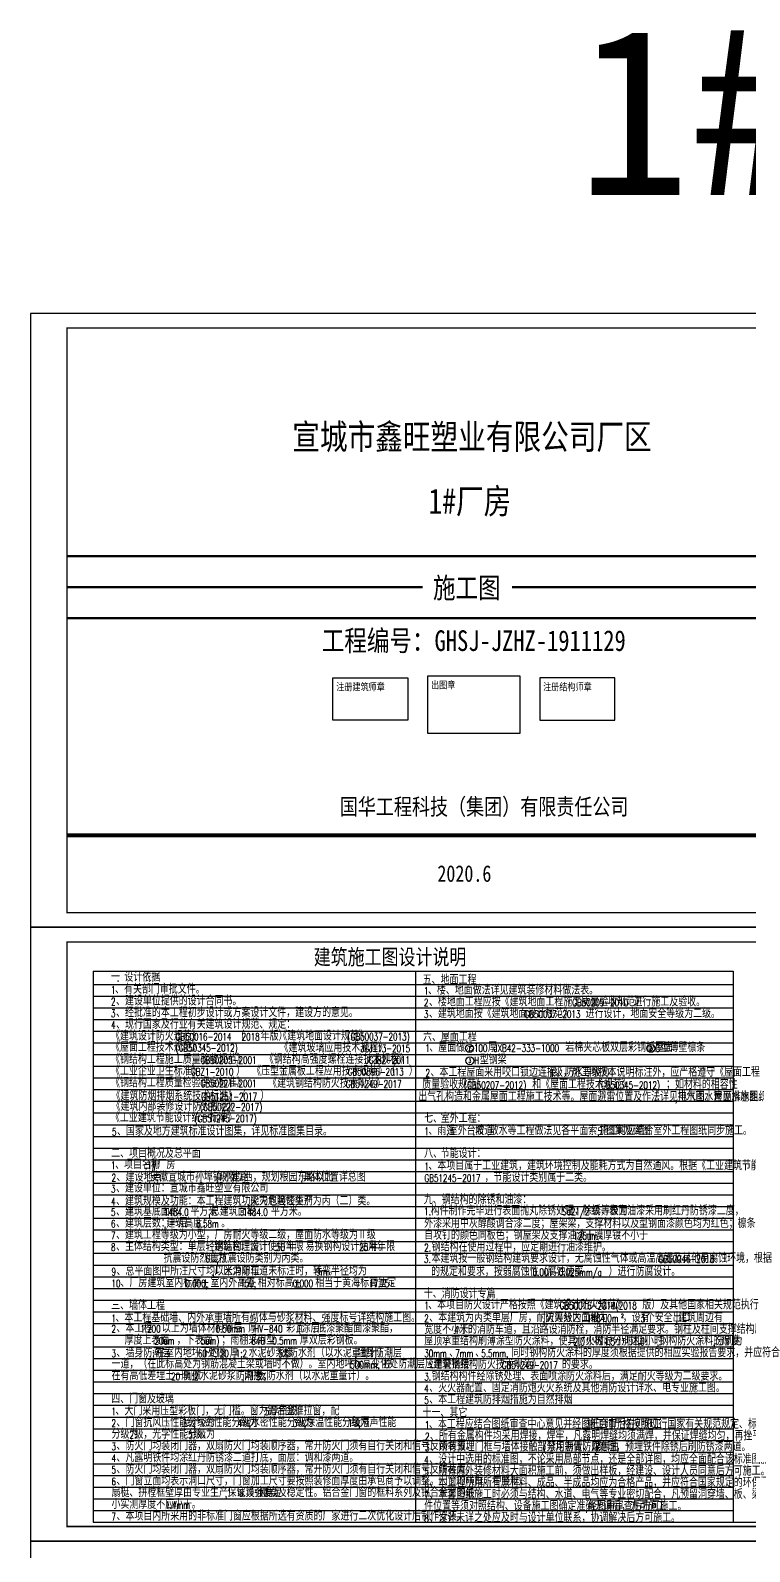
# Model space of a CAD drawing. Extents: x -21908402 to 2004492, y 83987 to 5079726.
# Drawn here: x 1811392 to 1860591, y 398275 to 502348 of the extents above; entities that cross this region are included whole.
import ezdxf
from ezdxf.enums import TextEntityAlignment as Align

# ---------------------------------------------------------------- set-up
doc = ezdxf.new("R2010")
doc.units = 0
doc.header["$LTSCALE"] = 1000
doc.layers.get('0').update_dxf_attribs({"linetype": 'CONTINUOUS'})
for name, color, linetype in [('PUB_TEXT', 7, 'CONTINUOUS'), ('PUB_TITLE', 4, 'CONTINUOUS'), ('TEXT', 7, 'CONTINUOUS'), ('TITLE', 4, 'CONTINUOUS')]:
    doc.layers.add(name, color=color, linetype=linetype)
doc.styles.add('-黑体', font='simhei.ttf', dxfattribs={"width": 0.8})
doc.styles.add('_TCH_DIM', font='SIMPLEX', dxfattribs={"bigfont": 'GBCBIG'})
doc.styles.add('_TCH_DYN', font='')
doc.styles.add('STYLE3', font='', dxfattribs={"width": 0.8})
doc.styles.add('宋体', font='')
doc.styles.get('_TCH_DYN').set_extended_font_data('SimSun')
doc.styles.get('STYLE3').set_extended_font_data('SimSun')
doc.styles.get('宋体').set_extended_font_data('SimSun')

msp = doc.modelspace()

# ---------------------------------------------------------------- linework, layer by layer
for p, q in [((1815682.9, 437981.3), (1859464.6, 437981.3)), ((1815682.9, 437981.3), (1815682.9, 400281.3)), ((1859464.6, 437981.3), (1859464.6, 400281.3)), ((1815682.9, 400281.3), (1859260.5, 400281.3)), ((1815682.9, 400281.3), (1880221, 400281.3))]:
    msp.add_line(p, q)
at = {"color": 250}
for p, q in [((1815682.9, 437081.3), (1859464.6, 437081.3)), ((1815682.9, 436281.3), (1859464.6, 436281.3)), ((1815682.9, 435481.3), (1859464.6, 435481.3)), ((1815682.9, 434681.3), (1859464.6, 434681.3)), ((1815682.9, 433881.3), (1859464.6, 433881.3)), ((1815682.9, 433081.3), (1859464.6, 433081.3)), ((1815682.9, 432281.3), (1859464.6, 432281.3)), ((1815682.9, 431481.3), (1859464.6, 431481.3)), ((1815682.9, 430681.3), (1859464.6, 430681.3)), ((1815682.9, 429881.3), (1859464.6, 429881.3)), ((1815682.9, 429081.3), (1859464.6, 429081.3)), ((1815682.9, 428281.3), (1859464.6, 428281.3)), ((1815682.9, 427481.3), (1859464.6, 427481.3)), ((1815682.9, 426681.3), (1859464.6, 426681.3)), ((1815682.9, 425881.3), (1859464.6, 425881.3)), ((1815682.9, 425081.3), (1859464.6, 425081.3)), ((1815682.9, 424281.3), (1859464.6, 424281.3)), ((1815682.9, 423481.3), (1859464.6, 423481.3)), ((1815682.9, 422681.3), (1859464.6, 422681.3)), ((1815682.9, 421881.3), (1859464.6, 421881.3)), ((1815682.9, 421081.3), (1859464.6, 421081.3)), ((1815682.9, 420281.3), (1859464.6, 420281.3)), ((1815682.9, 419481.3), (1859464.6, 419481.3)), ((1815682.9, 418681.3), (1859464.6, 418681.3)), ((1815682.9, 417881.3), (1859464.6, 417881.3)), ((1815682.9, 417081.3), (1859464.6, 417081.3)), ((1815682.9, 416281.3), (1859464.6, 416281.3)), ((1815682.9, 415481.3), (1859464.6, 415481.3)), ((1815682.9, 414681.3), (1859464.6, 414681.3)), ((1815682.9, 413881.3), (1859464.6, 413881.3)), ((1815682.9, 413081.3), (1859464.6, 413081.3)), ((1815682.9, 412281.3), (1859464.6, 412281.3)), ((1815682.9, 411481.3), (1859464.6, 411481.3)), ((1815682.9, 410681.3), (1859464.6, 410681.3)), ((1815682.9, 409881.3), (1859464.6, 409881.3)), ((1815682.9, 409081.3), (1859464.6, 409081.3)), ((1815682.9, 408281.3), (1859464.6, 408281.3)), ((1815682.9, 407481.3), (1859464.6, 407481.3)), ((1815682.9, 406681.3), (1859464.6, 406681.3)), ((1815682.9, 405881.3), (1859464.6, 405881.3)), ((1815682.9, 405081.3), (1859464.6, 405081.3)), ((1815682.9, 404281.3), (1859464.6, 404281.3)), ((1815682.9, 403481.3), (1859464.6, 403481.3)), ((1815682.9, 402681.3), (1859464.6, 402681.3)), ((1815682.9, 401881.3), (1859464.6, 401881.3)), ((1815682.9, 401081.3), (1859464.6, 401081.3))]:
    msp.add_line(p, q, dxfattribs=at)
for points in [[(1832082.9, 458064), (1837218.2, 458064), (1837218.2, 455157.5), (1832082.9, 455157.5)], [(1838569.3, 458189.6), (1844885.1, 458189.6), (1844885.1, 454247.9), (1838569.3, 454247.9)], [(1851371.5, 458064), (1846236.3, 458064), (1846236.3, 455157.5), (1851371.5, 455157.5)]]:
    msp.add_lwpolyline(points, close=True, dxfattribs=at)
at = {"layer": 'PUB_TEXT'}
msp.add_line((1837735.5, 437981.3), (1837735.5, 400281.3), dxfattribs=at)
for centre in [(1841432.2, 432702.9), (1853840, 432702.9), (1841455.2, 431857.7)]:
    msp.add_circle(centre, 270, dxfattribs=at)
at = {"layer": 'PUB_TITLE'}
for points in [[(1811391.5, 440987.2), (1870791.5, 440987.2), (1870791.5, 482987.2), (1811391.5, 482987.2)], [(1811391.5, 398987.2), (1885691.5, 398987.2), (1885691.5, 440987.2), (1811391.5, 440987.2)], [(1811391.5, 335987.2), (1900491.5, 335987.2), (1900491.5, 398987.2), (1811391.5, 398987.2)]]:
    msp.add_lwpolyline(points, close=True, dxfattribs=at)
at = {"layer": 'PUB_TITLE', "const_width": 100}
for points in [[(1813891.5, 441987.2), (1869791.5, 441987.2), (1869791.5, 481987.2), (1813891.5, 481987.2)], [(1813891.5, 399987.2), (1884691.5, 399987.2), (1884691.5, 439987.2), (1813891.5, 439987.2)]]:
    msp.add_lwpolyline(points, close=True, dxfattribs=at)
at = {"layer": 'TITLE'}
for points, const_width in [([(1813891.5, 466380.3), (1869791.5, 466380.3)], 141.4), ([(1813891.5, 464259), (1838233.5, 464259)], 141.4), ([(1844347.9, 464259), (1869791.5, 464259)], 141.4), ([(1813891.5, 462137.7), (1869791.5, 462137.7)], 141.4), ([(1813891.5, 447272.3), (1869791.5, 447272.3)], 282.8)]:
    msp.add_lwpolyline(points, dxfattribs=dict(at, const_width=const_width))

# ---------------------------------------------------------------- texts
at = {"layer": 'PUB_TEXT'}
for s, height, style, p in [('1#', 11392.41, '_TCH_DYN', (1848790.8, 491095.4)), ('一', 612.8, '_TCH_DIM', (1816911, 437276.5)), ('、有关部门审批文件。', 612.77, '_TCH_DIM', (1817181.5, 436444.2)), ('设计依据', 612.77, '_TCH_DIM', (1817816.6, 437276.5)), ('五、地面工程', 612.77, '_TCH_DIM', (1838228, 437081.3)), ('、建设单位提供的设计合同书。', 612.766, '_TCH_DIM', (1817250.1, 435644.2)), ('、楼、地面做法详见建筑装修材料做法表。', 612.766, '_TCH_DIM', (1838588.3, 436381.8)), ('、楼地面工程应按《建筑地面工程施工质量验收规范》', 612.766, '_TCH_DIM', (1838656.9, 435581.8)), ('进行施工及验收。', 612.77, '_TCH_DIM', (1852644, 435581.8)), ('、经批准的本工程初步设计或方案设计文件，建设方的意见。', 612.766, '_TCH_DIM', (1817250.1, 434844.2)), ('、建筑地面按《建筑地面设计规范》', 612.766, '_TCH_DIM', (1838656.9, 434781.8)), ('进行设计，地面安全等级为二级。', 612.766, '_TCH_DIM', (1849375.9, 434781.8)), ('、现行国家及行业有关建筑设计规范、规定：', 612.766, '_TCH_DIM', (1817250.1, 434044.2)), ('《建筑设计防火规范》', 612.77, '_TCH_DIM', (1816907.2, 433244.2)), ('《屋面工程技术规范》', 612.77, '_TCH_DIM', (1816907.2, 432477.3)), ('（', 612.8, '_TCH_DIM', (1825432.3, 433244.2)), ('年版）', 612.77, '_TCH_DIM', (1827143.7, 433244.2)), ('《建筑地面设计规范》', 612.77, '_TCH_DIM', (1828347.2, 433249)), ('《建筑玻璃应用技术规程》', 612.766, '_TCH_DIM', (1828439, 432444.2)), ('六、屋面工程', 612.77, '_TCH_DIM', (1838249.8, 433187.6)), ('、屋面做法：', 612.77, '_TCH_DIM', (1838681.2, 432462.9)), ('厚', 612.8, '_TCH_DIM', (1842692.2, 432462.9)), ('岩棉夹芯板双层彩钢板屋面', 612.766, '_TCH_DIM', (1847986.5, 432462.9)), ('型薄壁檩条', 612.77, '_TCH_DIM', (1854500, 432462.9)), ('《钢结构工程施工质量验收规范》', 612.766, '_TCH_DIM', (1816907.2, 431644.2)), ('《钢结构高强度螺栓连接技术规程》', 612.766, '_TCH_DIM', (1827428.3, 431650.5)), ('型钢梁', 612.77, '_TCH_DIM', (1842132.3, 431617.7)), ('《工业企业卫生标准》', 612.77, '_TCH_DIM', (1816907.2, 430844.2)), ('（', 612.8, '_TCH_DIM', (1821969.5, 430844.2)), ('）', 612.8, '_TCH_DIM', (1825463.7, 430844.2)), ('《压型金属板工程应用技术规范》（', 612.766, '_TCH_DIM', (1826562.8, 430844.2)), ('）', 612.8, '_TCH_DIM', (1837281.9, 430844.2)), ('、本工程屋面采用咬口锁边连接。防水等级为', 612.766, '_TCH_DIM', (1838762.7, 430765.1)), ('级，施工除按本说明标注外，应严格遵守《屋面工程', 612.766, '_TCH_DIM', (1847207.2, 430765.1)), ('《钢结构工程质量检验评定标准》', 612.766, '_TCH_DIM', (1816907.2, 430044.2)), ('《建筑防烟排烟系统技术标准》（', 612.766, '_TCH_DIM', (1816942.4, 429145.7)), ('）', 612.8, '_TCH_DIM', (1827115.8, 429145.7)), ('《建筑钢结构防火技术规范》', 612.766, '_TCH_DIM', (1827652.2, 430011.4)), ('质量验收规范》', 612.77, '_TCH_DIM', (1838196.8, 429929.4)), ('和《屋面工程技术规范》', 612.766, '_TCH_DIM', (1845719.2, 429929.4)), ('；如材料的相容性', 612.77, '_TCH_DIM', (1854875.7, 429929.4)), ('《建筑内部装修设计防火规范》', 612.766, '_TCH_DIM', (1816948.2, 428436.6)), ('出气孔构造和金属屋面工程施工技术等。屋面避雷位置及作法详见电气图。屋面排水组织见屋面图', 612.766, '_TCH_DIM', (1837923.5, 429083)), ('排水雨水管见水施图。', 612.77, '_TCH_DIM', (1855660.9, 429083)), ('《工业建筑节能设计统一标准》', 612.766, '_TCH_DIM', (1816898.5, 427653.3)), ('七、', 612.77, '_TCH_DIM', (1838323.2, 427608.6)), ('室外工程：', 612.77, '_TCH_DIM', (1839465.9, 427608.6)), ('、国家及地方建筑标准设计图集，详见标准图集目录。', 612.766, '_TCH_DIM', (1817315.5, 426734)), ('、雨篷', 612.77, '_TCH_DIM', (1838620.4, 426773)), ('室外台阶', 612.77, '_TCH_DIM', (1840017.4, 426773)), ('坡道', 612.77, '_TCH_DIM', (1841822.8, 426773)), ('散水等工程做法见各平面索引图集及详图', 612.766, '_TCH_DIM', (1842811.3, 426773)), ('施工时应结合室外工程图纸同步施工。', 612.766, '_TCH_DIM', (1850335.9, 426773)), ('二、项目概况及总平面', 612.77, '_TCH_DIM', (1816918.1, 425214)), ('八、', 612.77, '_TCH_DIM', (1838323.2, 425208.6)), ('节能设计：', 612.77, '_TCH_DIM', (1839465.9, 425208.6)), ('、项目名称', 612.77, '_TCH_DIM', (1817186.2, 424447.1)), ('厂房', 612.77, '_TCH_DIM', (1820085.9, 424447.1)), ('、本项目属于工业建筑，建筑环境控制及能耗方式为自然通风。根据《工业建筑节能设计统一标准》', 612.766, '_TCH_DIM', (1838620.4, 424373)), ('、建设地点', 612.77, '_TCH_DIM', (1817285.6, 423597.8)), ('安徽宣城市孙埠镇孙建路', 612.766, '_TCH_DIM', (1819585.3, 423597.8)), ('现状', 612.77, '_TCH_DIM', (1824318.9, 423597.8)), ('以西，规划粮园东路以北', 612.766, '_TCH_DIM', (1825376, 423597.8)), ('具体位置详总图', 612.77, '_TCH_DIM', (1830041, 423597.8)), ('，节能设计类别属于二类。', 612.766, '_TCH_DIM', (1842460.4, 423573)), ('、建设单位：宣城市鑫旺塑业有限公司', 612.766, '_TCH_DIM', (1817250.1, 422844.2)), ('、建筑规模及功能：本工程建筑功能为包装袋生产', 612.766, '_TCH_DIM', (1817250.1, 421962.6)), ('火灾危险性类别为丙（二）类。', 612.766, '_TCH_DIM', (1826408.7, 421962.6)), ('九、钢结构的除锈和油漆：', 612.766, '_TCH_DIM', (1838306.3, 422048.6)), ('、建筑基底面积：', 612.77, '_TCH_DIM', (1817250.1, 421244.2)), ('平方米', 612.77, '_TCH_DIM', (1822335.3, 421244.2)), ('总建筑面积', 612.77, '_TCH_DIM', (1823732.3, 421244.2)), ('平方米。', 612.77, '_TCH_DIM', (1827849.1, 421244.2)), ('构件制作完毕进行表面抛丸除锈处理，除锈等级为', 612.766, '_TCH_DIM', (1838775, 421282.5)), ('级，表面油漆采用刷红丹防锈漆二度，', 612.766, '_TCH_DIM', (1849767.9, 421282.5)), ('、建筑层数：一层', 612.77, '_TCH_DIM', (1817250.1, 420444.2)), ('建筑高度：', 612.77, '_TCH_DIM', (1820689.6, 420444.2)), ('。', 612.8, '_TCH_DIM', (1824446.4, 420444.2)), ('外漆采用中灰醇酸调合漆二度；屋架梁，支撑材料以及型钢面漆颜色均为红色；檩条采用热镀锌。', 612.766, '_TCH_DIM', (1838329.2, 420419.4)), ('、建筑工程等级为小型，厂房耐火等级二级，屋面防水等级为Ⅱ级', 612.766, '_TCH_DIM', (1817250.1, 419644.2)), ('、主体结构类型：单层轻钢结构厂房', 612.766, '_TCH_DIM', (1817250.1, 418844.2)), ('建筑合理设计使用年限', 612.77, '_TCH_DIM', (1823957.7, 418844.2)), ('年，易换钢构设计使用年限', 612.766, '_TCH_DIM', (1828985.6, 418844.2)), ('年。', 612.77, '_TCH_DIM', (1834573.5, 418844.2)), ('自攻钉的颜色同板色；钢屋架及支撑油漆干膜厚镀不小于', 612.766, '_TCH_DIM', (1838329.2, 419613)), ('钢结构在使用过程中，应定期进行油漆维护。', 612.766, '_TCH_DIM', (1838843.5, 418813)), ('。', 612.8, '_TCH_DIM', (1850342, 419613)), ('抗震设防烈度为', 612.77, '_TCH_DIM', (1820497.7, 418044.2)), ('度', 612.8, '_TCH_DIM', (1823700.2, 418044.2)), ('抗震设防类别为丙类。', 612.77, '_TCH_DIM', (1824280.1, 418044.2)), ('本建筑按一般钢结构建筑要求设计，无腐蚀性气体或高温高湿及其他易腐蚀环境，根据', 612.766, '_TCH_DIM', (1838835.6, 418036.2)), ('、总平面图中所注尺寸均以米为单位', 612.766, '_TCH_DIM', (1817280.2, 417168.8)), ('厂区消防车道未标注时，转弯半径均为', 612.766, '_TCH_DIM', (1823987.8, 417168.8)), ('。', 612.8, '_TCH_DIM', (1831789.7, 417168.8)), ('的规定和要求，按弱腐蚀性（腐蚀速率', 612.766, '_TCH_DIM', (1838806.5, 417129)), ('）进行防腐设计。', 612.77, '_TCH_DIM', (1850945.5, 417129)), ('、厂房建筑室内标高±', 612.77, '_TCH_DIM', (1817554.5, 416363.8)), ('室内外高差', 612.77, '_TCH_DIM', (1823704.1, 416363.8)), ('相对标高±', 612.77, '_TCH_DIM', (1826946.6, 416363.8)), ('相当于黄海标高暂定', 612.77, '_TCH_DIM', (1830882.2, 416363.8)), ('。', 612.8, '_TCH_DIM', (1836033.1, 416363.8)), ('三、墙体工程', 612.77, '_TCH_DIM', (1816918.1, 414814)), ('十、消防设计专篇', 612.77, '_TCH_DIM', (1838309.5, 415612.2)), ('、本项目防火设计严格按照《建筑设计防火规范》', 612.766, '_TCH_DIM', (1838606.7, 414848.1)), ('版）及其他国家相关规范执行', 612.766, '_TCH_DIM', (1853251.1, 414848.1)), ('、本工程基础墙、内外承重墙所有砌体与砂浆材料、强度标号详结构施工图。', 612.766, '_TCH_DIM', (1817211.7, 413975.2)), ('、本建筑为丙类单层厂房，耐火等级为二级', 612.766, '_TCH_DIM', (1838675.3, 413976.6)), ('防火分区面积为', 612.77, '_TCH_DIM', (1846608.4, 413976.6)), ('，设有', 612.77, '_TCH_DIM', (1851919.5, 413976.6)), ('个安全出口', 612.77, '_TCH_DIM', (1853487.8, 413976.6)), ('建筑周边有', 612.77, '_TCH_DIM', (1855701.8, 413976.6)), ('、本工程', 612.77, '_TCH_DIM', (1817276.2, 413258.8)), ('以上为墙体材料单层', 612.77, '_TCH_DIM', (1820384.5, 413258.8)), ('厚', 612.8, '_TCH_DIM', (1826289.6, 413258.8)), ('彩瓦', 612.77, '_TCH_DIM', (1828892.4, 413258.8)), ('涂层', 612.77, '_TCH_DIM', (1829949.5, 413258.8)), ('底漆聚酯面漆聚酯，', 612.77, '_TCH_DIM', (1831023.6, 413258.8)), ('宽度不小于', 612.77, '_TCH_DIM', (1838332.5, 413176.6)), ('米的消防车道，且沿路设消防栓，消防半径满足要求。钢柱及柱间支撑结构刷厚涂型防火涂料、钢梁和', 612.766, '_TCH_DIM', (1840717.9, 413176.6)), ('、墙身防潮层', 612.77, '_TCH_DIM', (1817280.2, 411568.8)), ('厚度上表面', 612.77, '_TCH_DIM', (1817835.1, 412437.1)), ('在室内地坪下约', 612.77, '_TCH_DIM', (1819988.4, 411568.8)), ('，下表面', 612.77, '_TCH_DIM', (1821403.4, 412437.1)), ('处做', 612.77, '_TCH_DIM', (1823533.7, 411568.8)), ('；雨棚采用', 612.77, '_TCH_DIM', (1824460.3, 412437.1)), ('厚', 612.8, '_TCH_DIM', (1825036.5, 411568.8)), ('水泥砂浆掺', 612.77, '_TCH_DIM', (1826319.3, 411568.8)), ('型', 612.8, '_TCH_DIM', (1827531.4, 412437.1)), ('防水剂（以水泥重量计）', 612.766, '_TCH_DIM', (1829081.8, 411568.8)), ('厚双层彩钢板。', 612.77, '_TCH_DIM', (1829825.7, 412437.1)), ('墙身防潮层', 612.77, '_TCH_DIM', (1833746.9, 411568.8)), ('屋顶承重结构刷薄涂型防火涂料，使其耐火极限分别达到', 612.766, '_TCH_DIM', (1838332.5, 412383)), ('同时钢构防火涂料的厚度须根据提供的相应实验报告要求，并应符合', 612.766, '_TCH_DIM', (1844292.3, 411579.2)), ('小时、', 612.77, '_TCH_DIM', (1849402.4, 412383)), ('小时和', 612.77, '_TCH_DIM', (1851416.5, 412383)), ('小时', 612.77, '_TCH_DIM', (1853430.6, 412383)), ('钢构防火涂料的厚度', 612.77, '_TCH_DIM', (1854419, 412383)), ('分别为', 612.77, '_TCH_DIM', (1858267.1, 412383)), ('一道，（在此标高处为钢筋混凝土梁或墙时不做）。室内地坪标高变化处防潮层应重叠搭接', 612.766, '_TCH_DIM', (1816937.4, 410808.4)), ('并', 612.8, '_TCH_DIM', (1835506.4, 410808.4)), ('《建筑钢结构防火技术规范》', 612.766, '_TCH_DIM', (1838332.5, 410776.6)), ('、', 612.8, '_TCH_DIM', (1840046.7, 411579.2)), ('、', 612.8, '_TCH_DIM', (1841826.7, 411579.2)), ('的要求。', 612.77, '_TCH_DIM', (1847757.4, 410776.6)), ('在有高低差埋土一侧做', 612.77, '_TCH_DIM', (1816937.4, 410004.4)), ('厚', 612.8, '_TCH_DIM', (1821708.2, 410004.4)), ('水泥砂浆防潮层', 612.77, '_TCH_DIM', (1822991, 410004.4)), ('内掺', 612.77, '_TCH_DIM', (1826022, 410004.4)), ('防水剂（以水泥重量计）。', 612.766, '_TCH_DIM', (1827559, 410004.4)), ('钢结构构件经除锈处理、表面喷涂防火涂料后，满足耐火等级为二级要求。', 612.766, '_TCH_DIM', (1838846.7, 409976.6)), ('四、门窗及玻璃', 612.77, '_TCH_DIM', (1816918.1, 408414)), ('、灭火器配置、固定消防炮灭火系统及其他消防设计详水、电专业施工图。', 612.766, '_TCH_DIM', (1838675.3, 409176.6)), ('、本工程建筑防排烟措施为自然排烟', 612.766, '_TCH_DIM', (1838675.3, 408376.6)), ('、大门采用压型彩板门，无门槛。窗为铝合金推拉窗，配', 612.766, '_TCH_DIM', (1817211.7, 407604.4)), ('厚白玻。', 612.77, '_TCH_DIM', (1827767.3, 407604.4)), ('十一、其它', 612.77, '_TCH_DIM', (1838216, 407466.6)), ('、门窗抗风压性能分级为', 612.766, '_TCH_DIM', (1817280.2, 406804.4)), ('级', 612.8, '_TCH_DIM', (1822116.7, 406804.4)), ('气密性能分级为', 612.77, '_TCH_DIM', (1822696.6, 406804.4)), ('级', 612.8, '_TCH_DIM', (1825899.1, 406804.4)), ('水密性能分级为', 612.77, '_TCH_DIM', (1826479, 406804.4)), ('级', 612.8, '_TCH_DIM', (1829681.5, 406804.4)), ('保温性能分级为', 612.77, '_TCH_DIM', (1830261.4, 406804.4)), ('级', 612.8, '_TCH_DIM', (1833395.3, 406804.4)), ('隔声性能', 612.77, '_TCH_DIM', (1833975.2, 406804.4)), ('、本工程应结合图纸审查中心意见并经图纸会审后方可施工', 612.766, '_TCH_DIM', (1838657, 406681.3)), ('施工时严格按照现行国家有关规范规定、标准执行。', 612.766, '_TCH_DIM', (1849449.7, 406681.3)), ('分级为', 612.77, '_TCH_DIM', (1816937.4, 406004.4)), ('、防火门均装闭门器，双扇防火门均装顺序器，常开防火门须有自行关闭和信号反馈装置。', 612.766, '_TCH_DIM', (1817280.2, 405210.7)), ('级，光学性能分级为', 612.77, '_TCH_DIM', (1818505.8, 406004.4)), ('级。', 612.77, '_TCH_DIM', (1822525.2, 406004.4)), ('、所有金属构件均采用焊接，焊牢，凡露明焊缝均须满焊，并保证焊缝均匀，再挫平、磨光。', 612.766, '_TCH_DIM', (1838725.6, 405887.7)), ('、凡露明铁件均涂红丹防锈漆二道打底，面层：调和漆两道。', 612.766, '_TCH_DIM', (1817280.2, 404404.4)), ('、设计中选用的标准图，不论采用局部节点，还是全部详图，均应全面配合该标准图施工。', 612.766, '_TCH_DIM', (1838675.3, 404281.3)), ('、所有预埋门框与墙体接触部分均需做防腐', 612.766, '_TCH_DIM', (1838725.6, 405136.5)), ('禁用沥青、煤焦油', 612.77, '_TCH_DIM', (1846727.3, 405136.5)), ('处理，预埋铁件除锈后刷防锈漆两道。', 612.766, '_TCH_DIM', (1850235.4, 405136.5)), ('、防火门均装闭门器，双扇防火门均装顺序器，常开防火门须有自行关闭和信号反馈装置。', 612.766, '_TCH_DIM', (1817280.2, 403610.7)), ('、所有内外装修材料大面积施工前，须做出样板，经建设、设计人员同意后方可施工。', 612.766, '_TCH_DIM', (1838675.3, 403481.3)), ('、门窗立面均表示洞口尺寸，门窗加工尺寸要按照装修面厚度由承包商予以调整。门窗的横框、中竖框、', 612.766, '_TCH_DIM', (1817280.2, 402810.7)), ('、本工程所用所有原材料、成品、半成品均应为合格产品，并应符合国家规定的环保要求。', 612.766, '_TCH_DIM', (1838675.3, 402681.3)), ('小实测厚度不应小于', 612.77, '_TCH_DIM', (1816937.4, 401204.4)), ('扇梃、拼樘框壁厚由专业生产厂家设计确定', 612.766, '_TCH_DIM', (1816937.4, 402010.7)), ('保证其强度', 612.77, '_TCH_DIM', (1824870.5, 402010.7)), ('刚度及稳定性。铝合金门窗的框料系列及铝合金窗的最', 612.766, '_TCH_DIM', (1827084.5, 402010.7)), ('件位置等须对照结构、设备施工图确定准确无误后，方可施工', 612.766, '_TCH_DIM', (1838332.5, 401081.3)), ('、本套图纸施工时必须与结构、水道、电气等专业密切配合，凡预留洞穿墙、板、梁及预埋', 612.766, '_TCH_DIM', (1838675.3, 401881.3)), ('经图审审查后方可施工。', 612.766, '_TCH_DIM', (1849533.7, 401081.3)), ('、本项目内所采用的非标准门窗应根据所选有资质的厂家进行二次优化设计后制作安装。', 612.766, '_TCH_DIM', (1817280.2, 400404.4)), ('。', 612.8, '_TCH_DIM', (1822431.1, 401204.4)), ('、设计未详之处应及时与设计单位联系，协调解决后方可施工。', 612.766, '_TCH_DIM', (1838675.3, 400281.3))]:
    msp.add_text(s, height=height, dxfattribs=dict(at, style=style)).set_placement(p)
for s, height, style, width, p in [('建筑施工图设计说明', 1063.29, 'STYLE3', 0.8, (1830774.1, 438427.4)), ('.', 510, '_TCH_DIM', 0.705882, (1817319.5, 437276.5)), (':', 510, '_TCH_DIM', 0.705882, (1819450.7, 437276.5)), ('2', 510, '_TCH_DIM', 0.705882, (1816907.2, 435644.2)), ('1', 510, '_TCH_DIM', 0.705882, (1816907.2, 436444.2)), ('2', 510, '_TCH_DIM', 0.705882, (1838314, 435581.8)), ('1', 510, '_TCH_DIM', 0.705882, (1838314, 436381.8)), ('GB50209-2010', 510, '_TCH_DIM', 0.705882, (1848461.1, 435581.8)), ('3', 510, '_TCH_DIM', 0.705882, (1816907.2, 434844.2)), ('3', 510, '_TCH_DIM', 0.705882, (1838314, 434781.8)), ('GB50037-2013', 510, '_TCH_DIM', 0.705882, (1845193, 434781.8)), ('4', 510, '_TCH_DIM', 0.705882, (1816907.2, 434044.2)), ('GB50016-2014', 510, '_TCH_DIM', 0.705882, (1821318, 433244.2)), ('(GB50345-2012)', 510, '_TCH_DIM', 0.705882, (1821318, 432477.3)), ('2018', 510, '_TCH_DIM', 0.705882, (1825840.8, 433244.2)), ('(GB50037-2013)', 510, '_TCH_DIM', 0.705882, (1833083.8, 433249)), ('JGJ113-2015', 510, '_TCH_DIM', 0.705882, (1833992.6, 432444.2)), ('1', 510, '_TCH_DIM', 0.705882, (1838406.9, 432462.9)), ('100', 510, '_TCH_DIM', 0.705882, (1841732.2, 432462.9)), ('JXB42-333-1000', 510, '_TCH_DIM', 0.705882, (1843100.8, 432462.9)), ('C', 510, '_TCH_DIM', 0.705882, (1854140, 432462.9)), ('GB50205-2001', 510, '_TCH_DIM', 0.705882, (1823034.9, 431644.2)), ('JGJ82-2011', 510, '_TCH_DIM', 0.705882, (1834290.2, 431650.5)), ('H', 510, '_TCH_DIM', 0.705882, (1841755.2, 431617.7)), ('GBZ1-2010', 510, '_TCH_DIM', 0.705882, (1822378, 430844.2)), ('GB50896-2013', 510, '_TCH_DIM', 0.705882, (1833099, 430844.2)), ('2', 510, '_TCH_DIM', 0.705882, (1838419.9, 430765.1)), ('II', 510, '_TCH_DIM', 0.705882, (1846933, 430765.1)), ('GB50221-2001', 510, '_TCH_DIM', 0.705882, (1823034.9, 430044.2)), ('GB51249-2017', 510, '_TCH_DIM', 0.705882, (1832962.9, 430011.4)), ('(GB50207-2012)', 510, '_TCH_DIM', 0.705882, (1841056.4, 429929.4)), ('(GB50345-2012)', 510, '_TCH_DIM', 0.705882, (1850212.8, 429929.4)), ('(GB50222-2017)', 510, '_TCH_DIM', 0.705882, (1822993.1, 428436.6)), ('GB51251-2017', 510, '_TCH_DIM', 0.705882, (1823070, 429145.7)), (',', 510, '_TCH_DIM', 0.705882, (1855489.5, 429083)), ('(GB51245-2017)', 510, '_TCH_DIM', 0.705882, (1822617.6, 427653.3)), ('5', 510, '_TCH_DIM', 0.705882, (1816972.6, 426734)), ('1', 510, '_TCH_DIM', 0.705882, (1838346.1, 426773)), ('.', 510, '_TCH_DIM', 0.705882, (1839845.9, 426773)), ('.', 510, '_TCH_DIM', 0.705882, (1841651.4, 426773)), ('.', 510, '_TCH_DIM', 0.705882, (1842639.9, 426773)), (',', 510, '_TCH_DIM', 0.705882, (1850164.5, 426773)), ('1', 510, '_TCH_DIM', 0.705882, (1816911.9, 424447.1)), (':1#', 510, '_TCH_DIM', 0.705882, (1819228.7, 424447.1)), ('1', 510, '_TCH_DIM', 0.705882, (1838346.1, 424373)), ('2', 510, '_TCH_DIM', 0.705882, (1816942.8, 423597.8)), (':', 510, '_TCH_DIM', 0.705882, (1819328.2, 423597.8)), ('(', 510, '_TCH_DIM', 0.705882, (1824078.9, 423597.8)), (')', 510, '_TCH_DIM', 0.705882, (1825136, 423597.8)), (',', 510, '_TCH_DIM', 0.705882, (1829869.6, 423597.8)), ('GB51245-2017', 510, '_TCH_DIM', 0.705882, (1838346.1, 423573)), ('3', 510, '_TCH_DIM', 0.705882, (1816907.2, 422844.2)), ('4', 510, '_TCH_DIM', 0.705882, (1816907.2, 421962.6)), ('5', 510, '_TCH_DIM', 0.705882, (1816907.2, 421244.2)), ('1484.0', 510, '_TCH_DIM', 0.705882, (1820518.2, 421244.2)), (':1484.0', 510, '_TCH_DIM', 0.705882, (1825774.8, 421244.2)), (',', 510, '_TCH_DIM', 0.705882, (1826237.3, 421962.6)), ('1.', 510, '_TCH_DIM', 0.705882, (1838329.2, 421282.5)), ('Sa21/2', 510, '_TCH_DIM', 0.705882, (1847762.2, 421282.5)), ('6', 510, '_TCH_DIM', 0.705882, (1816907.2, 420444.2)), (',', 510, '_TCH_DIM', 0.705882, (1820518.2, 420444.2)), ('8.58m', 510, '_TCH_DIM', 0.705882, (1822732.1, 420444.2)), (',', 510, '_TCH_DIM', 0.705882, (1823560.8, 421244.2)), ('7', 510, '_TCH_DIM', 0.705882, (1816907.2, 419644.2)), ('125um', 510, '_TCH_DIM', 0.705882, (1848542, 419613)), ('8', 510, '_TCH_DIM', 0.705882, (1816907.2, 418844.2)), ('6', 510, '_TCH_DIM', 0.705882, (1823357.3, 418044.2)), (',', 510, '_TCH_DIM', 0.705882, (1823786.2, 418844.2)), (':50', 510, '_TCH_DIM', 0.705882, (1828042.8, 418844.2)), ('25', 510, '_TCH_DIM', 0.705882, (1833887.8, 418844.2)), ('3.', 510, '_TCH_DIM', 0.705882, (1838321.3, 418036.2)), ('2.', 510, '_TCH_DIM', 0.705882, (1838329.2, 418813)), ('GB50046-2018', 510, '_TCH_DIM', 0.705882, (1854359, 418036.2)), ('9', 510, '_TCH_DIM', 0.705882, (1816937.4, 417168.8)), (',', 510, '_TCH_DIM', 0.705882, (1824108.7, 418044.2)), ('9m', 510, '_TCH_DIM', 0.705882, (1830932.5, 417168.8)), ('0.001-0.025mm/a', 510, '_TCH_DIM', 0.705882, (1845751.2, 417129)), ('10', 510, '_TCH_DIM', 0.705882, (1816937.4, 416363.8)), ('0.000,', 510, '_TCH_DIM', 0.705882, (1821989.8, 416363.8)), (',', 510, '_TCH_DIM', 0.705882, (1823816.4, 417168.8)), ('150;', 510, '_TCH_DIM', 0.705882, (1825746.6, 416363.8)), ('0.000', 510, '_TCH_DIM', 0.705882, (1829339.3, 416363.8)), ('17.75', 510, '_TCH_DIM', 0.705882, (1834558.8, 416363.8)), ('1', 510, '_TCH_DIM', 0.705882, (1838332.5, 414848.1)), ('GB50016-2014(2018', 510, '_TCH_DIM', 0.705882, (1847594, 414848.1)), ('1', 510, '_TCH_DIM', 0.705882, (1816937.4, 413975.2)), ('2', 510, '_TCH_DIM', 0.705882, (1838332.5, 413976.6)), ('1484.0m', 510, '_TCH_DIM', 0.705882, (1849468, 413976.6)), ('2', 255, '_TCH_DIM', 0.705882, (1851799.5, 414276.6)), ('3', 510, '_TCH_DIM', 0.705882, (1853145, 413976.6)), ('2', 510, '_TCH_DIM', 0.705882, (1816933.3, 413258.8)), ('1.200', 510, '_TCH_DIM', 0.705882, (1818910.2, 413258.8)), ('0.50mm', 510, '_TCH_DIM', 0.705882, (1824061.1, 413258.8)), ('HV-840', 510, '_TCH_DIM', 0.705882, (1826698.2, 413258.8)), ('(', 510, '_TCH_DIM', 0.705882, (1829709.5, 413258.8)), (':', 510, '_TCH_DIM', 0.705882, (1830766.5, 413258.8)), ('4', 510, '_TCH_DIM', 0.705882, (1840375, 413176.6)), (',', 510, '_TCH_DIM', 0.705882, (1846437, 413976.6)), (',', 510, '_TCH_DIM', 0.705882, (1855530.4, 413976.6)), ('20um', 510, '_TCH_DIM', 0.705882, (1819877.7, 412437.1)), ('5um)', 510, '_TCH_DIM', 0.705882, (1823037.4, 412437.1)), ('840', 510, '_TCH_DIM', 0.705882, (1826502.9, 412437.1)), ('0.5mm', 510, '_TCH_DIM', 0.705882, (1827939.9, 412437.1)), ('2.0', 510, '_TCH_DIM', 0.705882, (1848545.2, 412383)), ('1.5', 510, '_TCH_DIM', 0.705882, (1850627.9, 412383)), ('1.0', 510, '_TCH_DIM', 0.705882, (1852642, 412383)), (',', 510, '_TCH_DIM', 0.705882, (1854247.6, 412383)), (',', 510, '_TCH_DIM', 0.705882, (1858095.6, 412383)), ('3', 510, '_TCH_DIM', 0.705882, (1816937.4, 411568.8)), (':', 510, '_TCH_DIM', 0.705882, (1819731.3, 411568.8)), ('60', 510, '_TCH_DIM', 0.705882, (1822848, 411568.8)), ('20', 510, '_TCH_DIM', 0.705882, (1824350.8, 411568.8)), ('1:2', 510, '_TCH_DIM', 0.705882, (1825445, 411568.8)), ('5%', 510, '_TCH_DIM', 0.705882, (1828361.8, 411568.8)), ('500mm,', 510, '_TCH_DIM', 0.705882, (1833277.8, 410808.4)), (',', 510, '_TCH_DIM', 0.705882, (1833575.4, 411568.8)), ('30mm', 510, '_TCH_DIM', 0.705882, (1838332.5, 411579.2)), ('7mm', 510, '_TCH_DIM', 0.705882, (1840455.3, 411579.2)), ('5.5mm,', 510, '_TCH_DIM', 0.705882, (1842235.2, 411579.2)), ('GB51249-2017', 510, '_TCH_DIM', 0.705882, (1843643.1, 410776.6)), ('20', 510, '_TCH_DIM', 0.705882, (1821022.5, 410004.4)), ('1:2', 510, '_TCH_DIM', 0.705882, (1822116.7, 410004.4)), (',', 510, '_TCH_DIM', 0.705882, (1825850.6, 410004.4)), ('5%', 510, '_TCH_DIM', 0.705882, (1826839, 410004.4)), ('3.', 510, '_TCH_DIM', 0.705882, (1838332.5, 409976.6)), ('4', 510, '_TCH_DIM', 0.705882, (1838332.5, 409176.6)), ('1', 510, '_TCH_DIM', 0.705882, (1816937.4, 407604.4)), ('5', 510, '_TCH_DIM', 0.705882, (1827424.4, 407604.4)), ('5', 510, '_TCH_DIM', 0.705882, (1838332.5, 408376.6)), ('.', 510, '_TCH_DIM', 0.705882, (1845211.5, 408376.6)), ('2', 510, '_TCH_DIM', 0.705882, (1816937.4, 406804.4)), ('3', 510, '_TCH_DIM', 0.705882, (1821773.9, 406804.4)), ('4', 510, '_TCH_DIM', 0.705882, (1825556.2, 406804.4)), ('3', 510, '_TCH_DIM', 0.705882, (1829338.6, 406804.4)), ('1', 510, '_TCH_DIM', 0.705882, (1833121, 406804.4)), ('1', 510, '_TCH_DIM', 0.705882, (1838382.7, 406681.3)), ('2', 510, '_TCH_DIM', 0.705882, (1818162.9, 406004.4)), ('5', 510, '_TCH_DIM', 0.705882, (1822182.4, 406004.4)), (',', 510, '_TCH_DIM', 0.705882, (1822525.2, 406804.4)), (',', 510, '_TCH_DIM', 0.705882, (1826307.6, 406804.4)), (',', 510, '_TCH_DIM', 0.705882, (1830090, 406804.4)), (',', 510, '_TCH_DIM', 0.705882, (1833803.8, 406804.4)), ('2', 510, '_TCH_DIM', 0.705882, (1838382.7, 405887.7)), (',', 510, '_TCH_DIM', 0.705882, (1849278.3, 406681.3)), ('3', 510, '_TCH_DIM', 0.705882, (1816937.4, 405210.7)), ('4', 510, '_TCH_DIM', 0.705882, (1816937.4, 404404.4)), ('3', 510, '_TCH_DIM', 0.705882, (1838382.7, 405136.5)), ('(', 510, '_TCH_DIM', 0.705882, (1846487.3, 405136.5)), (')', 510, '_TCH_DIM', 0.705882, (1849995.4, 405136.5)), ('5', 510, '_TCH_DIM', 0.705882, (1816937.4, 403610.7)), ('4', 510, '_TCH_DIM', 0.705882, (1838332.5, 404281.3)), ('5', 510, '_TCH_DIM', 0.705882, (1838332.5, 403481.3)), ('6', 510, '_TCH_DIM', 0.705882, (1816937.4, 402810.7)), ('6', 510, '_TCH_DIM', 0.705882, (1838332.5, 402681.3)), (',', 510, '_TCH_DIM', 0.705882, (1824699.1, 402010.7)), ('.', 510, '_TCH_DIM', 0.705882, (1826913.1, 402010.7)), ('7', 510, '_TCH_DIM', 0.705882, (1838332.5, 401881.3)), ('7', 510, '_TCH_DIM', 0.705882, (1816937.4, 400404.4)), ('1.4mm', 510, '_TCH_DIM', 0.705882, (1820614, 401204.4)), ('8', 510, '_TCH_DIM', 0.705882, (1838332.5, 400281.3)), (',', 510, '_TCH_DIM', 0.705882, (1849362.2, 401081.3))]:
    msp.add_text(s, height=height, dxfattribs=dict(at, style=style, width=width)).set_placement(p)
at = {"layer": 'PUB_TEXT', "style": '_TCH_DIM'}
for s, height, p, p2 in [('3', 269.6, (1841365.3, 431722.9), (1841545, 431722.9)), ('1', 315.2, (1841394.7, 432545.3), (1841469.8, 432545.3)), ('2', 269.6, (1853750.2, 432568.1), (1853929.9, 432568.1))]:
    msp.add_text(s, height=height, dxfattribs=at).set_placement(p, p2, align=Align.FIT)
at = {"layer": 'TEXT', "style": '-黑体', "width": 0.8}
for s, height, p in [('宣城市鑫旺塑业有限公司厂区', 1733.468, (1841600.8, 474586)), ('1#厂房', 1733.47, (1841453.9, 470177.7))]:
    msp.add_text(s, height=height, dxfattribs=at).set_placement(p, align=Align.MIDDLE)
at = {"layer": 'TEXT', "style": '宋体', "width": 0.8}
for s, height, p in [('施工图', 1414.2, (1838929.2, 463505.1)), ('工程编号：GHSJ-JZHZ-1911129', 1414.2, (1831322.2, 459891.9)), ('注册建筑师章', 494.97, (1832312.5, 457193.6)), ('出图章', 494.97, (1838798.9, 457319.3)), ('注册结构师章', 494.97, (1846465.9, 457193.6)), ('国华工程科技（集团）有限责任公司', 1131.36, (1832556.2, 448672.5)), ('2020.6', 1131.36, (1839231.3, 444098.8))]:
    msp.add_text(s, height=height, dxfattribs=at).set_placement(p)

doc.saveas('drawing.dxf')
